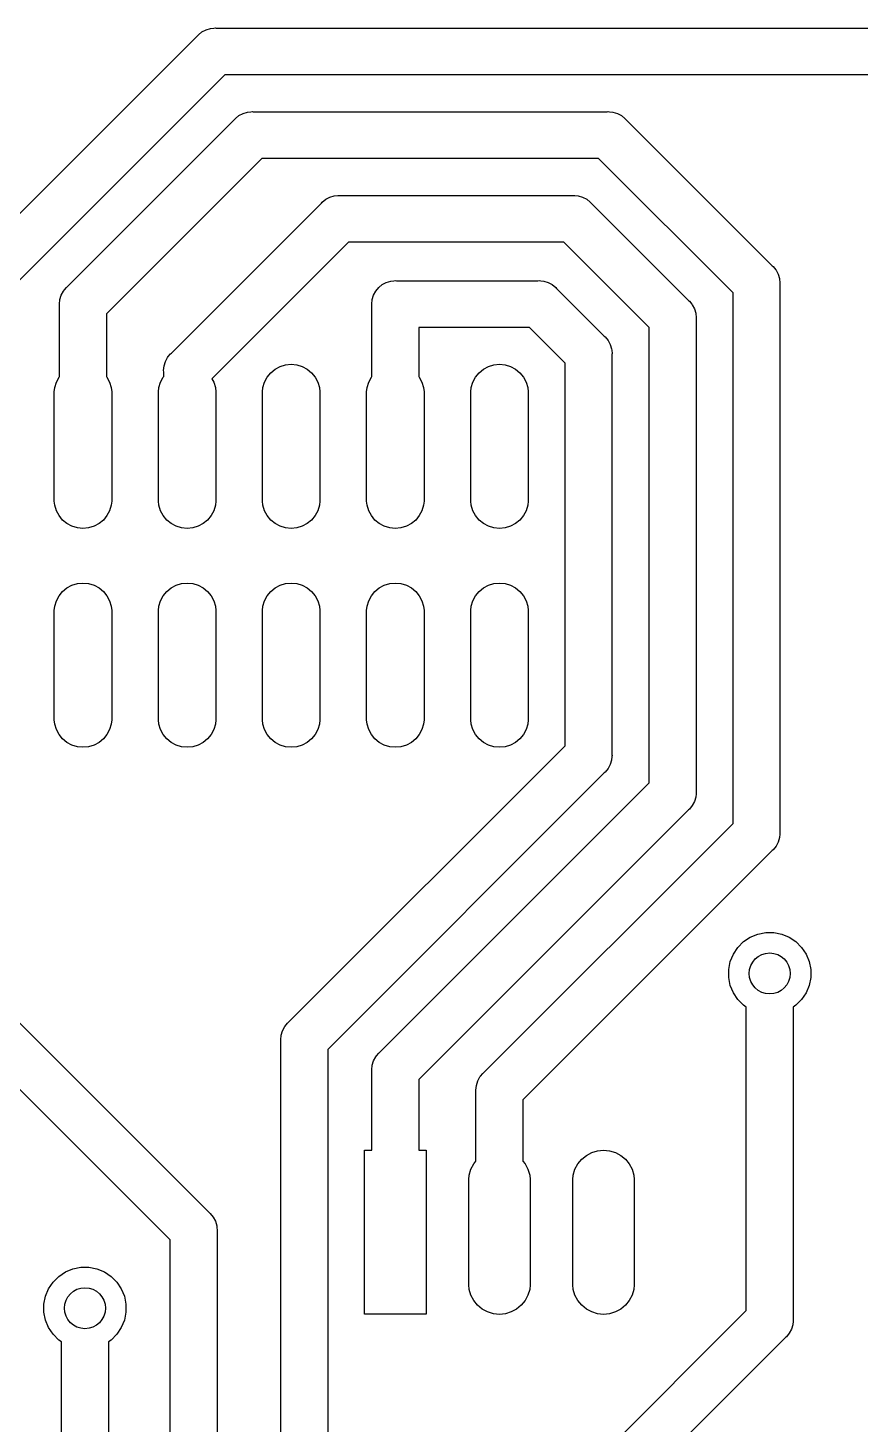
# Model space of a CAD drawing. Extents: x 0.31 to 6.77, y 0.22 to 4.01.
# Drawn here: x 4.322 to 5.121, y 2.666 to 4.007 of the extents above; entities that cross this region are included whole.
import ezdxf

# ---------------------------------------------------------------- set-up
doc = ezdxf.new("R2010")
doc.units = 0
doc.header["$MEASUREMENT"] = 0
doc.layers.add('BLACK', color=7, linetype='CONTINUOUS')

msp = doc.modelspace()

# ---------------------------------------------------------------- linework, layer by layer
at = {"layer": 'BLACK', "linetype": 'CONTINUOUS'}
for p, q in [((4.28149, 3.79608), (4.48513, 3.99972)), ((4.48513, 3.99972), (4.48584, 4.00058)), ((4.48584, 4.00058), (4.48926, 4.00339)), ((4.48926, 4.00339), (4.49317, 4.00548)), ((4.49317, 4.00548), (4.49741, 4.00676)), ((4.49741, 4.00676), (4.50072, 4.00709)), ((4.50072, 4.00709), (4.50182, 4.0072)), ((4.50072, 4.00709), (4.50072, 4.00709)), ((4.50182, 4.0072), (4.50293, 4.00709)), ((4.50293, 4.00709), (5.74688, 4.00709)), ((4.51114, 3.96209), (4.29818, 3.74913)), ((5.73866, 3.96209), (4.51114, 3.96209)), ((4.35987, 3.75849), (4.52067, 3.91928)), ((4.52067, 3.91928), (4.52137, 3.92014)), ((4.52137, 3.92014), (4.5248, 3.92295)), ((4.5248, 3.92295), (4.52871, 3.92504)), ((4.52871, 3.92504), (4.53295, 3.92633)), ((4.53295, 3.92633), (4.53625, 3.92665)), ((4.53625, 3.92665), (4.53736, 3.92676)), ((4.53625, 3.92665), (4.53625, 3.92665)), ((4.53736, 3.92676), (4.53846, 3.92665)), ((4.53846, 3.92665), (4.87851, 3.92665)), ((4.87851, 3.92665), (4.87962, 3.92676)), ((4.87962, 3.92676), (4.88072, 3.92665)), ((4.88072, 3.92665), (4.88403, 3.92633)), ((4.88403, 3.92633), (4.88827, 3.92504)), ((4.88827, 3.92504), (4.89218, 3.92295)), ((4.89218, 3.92295), (4.8956, 3.92014)), ((4.8956, 3.92014), (4.89631, 3.91928)), ((4.89631, 3.91928), (5.03703, 3.77856)), ((4.54668, 3.88165), (4.3975, 3.73248)), ((4.8703, 3.88165), (4.54668, 3.88165)), ((4.9994, 3.75255), (4.8703, 3.88165)), ((4.45987, 3.69466), (4.60406, 3.83884)), ((4.60406, 3.83884), (4.60476, 3.8397)), ((4.60476, 3.8397), (4.60819, 3.84251)), ((4.60819, 3.84251), (4.6121, 3.8446)), ((4.6121, 3.8446), (4.61634, 3.84589)), ((4.61634, 3.84589), (4.61964, 3.84621)), ((4.61964, 3.84621), (4.62075, 3.84632)), ((4.62075, 3.84632), (4.62185, 3.84621)), ((4.62185, 3.84621), (4.84519, 3.84621)), ((4.84519, 3.84621), (4.8463, 3.84632)), ((4.8463, 3.84632), (4.8474, 3.84621)), ((4.8474, 3.84621), (4.85071, 3.84589)), ((4.85071, 3.84589), (4.85495, 3.8446)), ((4.85495, 3.8446), (4.85886, 3.84251)), ((4.85886, 3.84251), (4.86229, 3.8397)), ((4.86229, 3.8397), (4.86299, 3.83884)), ((4.86299, 3.83884), (4.95659, 3.74524)), ((4.63007, 3.80121), (4.4989, 3.67005)), ((4.83698, 3.80121), (4.63007, 3.80121)), ((4.91896, 3.71923), (4.83698, 3.80121)), ((5.03703, 3.77856), (5.03789, 3.77786)), ((5.03789, 3.77786), (5.04038, 3.77482)), ((5.04038, 3.77482), (5.0407, 3.77443)), ((5.0407, 3.77443), (5.04279, 3.77052)), ((5.04279, 3.77052), (5.04408, 3.76628)), ((4.35723, 3.7556), (4.35901, 3.75778)), ((4.35901, 3.75778), (4.35987, 3.75849)), ((4.6562, 3.75436), (4.65901, 3.75778)), ((4.65901, 3.75778), (4.66244, 3.76059)), ((4.66244, 3.76059), (4.66635, 3.76268)), ((4.66635, 3.76268), (4.67059, 3.76397)), ((4.67059, 3.76397), (4.67349, 3.76426)), ((4.67349, 3.76426), (4.675, 3.7644)), ((4.675, 3.7644), (4.67611, 3.7643)), ((4.67611, 3.7643), (4.81206, 3.7643)), ((4.81206, 3.7643), (4.81316, 3.7644)), ((4.81316, 3.7644), (4.81467, 3.76426)), ((4.81467, 3.76426), (4.81757, 3.76397)), ((4.81757, 3.76397), (4.82181, 3.76268)), ((4.82181, 3.76268), (4.82572, 3.76059)), ((4.82572, 3.76059), (4.82915, 3.75778)), ((4.82915, 3.75778), (4.82985, 3.75692)), ((4.82985, 3.75692), (4.8757, 3.71107)), ((5.04408, 3.76628), (5.04451, 3.76187)), ((5.04451, 3.76187), (5.0444, 3.76076)), ((5.0444, 3.76076), (5.0444, 3.23468)), ((4.35239, 3.7418), (4.35283, 3.74621)), ((4.35283, 3.74621), (4.35411, 3.75045)), ((4.35411, 3.75045), (4.3562, 3.75436)), ((4.3562, 3.75436), (4.35723, 3.7556)), ((4.65239, 3.7418), (4.65283, 3.74621)), ((4.65283, 3.74621), (4.65411, 3.75045)), ((4.65411, 3.75045), (4.6562, 3.75436)), ((4.95659, 3.74524), (4.95745, 3.74454)), ((4.95745, 3.74454), (4.95982, 3.74165)), ((4.9994, 3.2429), (4.9994, 3.75255)), ((4.3525, 3.74069), (4.35239, 3.7418)), ((4.3525, 3.67232), (4.3525, 3.74069)), ((4.3975, 3.73248), (4.3975, 3.67232)), ((4.6525, 3.74069), (4.65239, 3.7418)), ((4.6525, 3.67232), (4.6525, 3.74069)), ((4.95982, 3.74165), (4.96026, 3.74111)), ((4.96026, 3.74111), (4.96235, 3.7372)), ((4.96235, 3.7372), (4.96364, 3.73296)), ((4.96364, 3.73296), (4.96407, 3.72855)), ((4.80384, 3.7193), (4.6975, 3.7193)), ((4.6975, 3.7193), (4.6975, 3.67232)), ((4.83807, 3.68506), (4.80384, 3.7193)), ((4.91896, 3.28184), (4.91896, 3.71923)), ((4.96407, 3.72855), (4.96396, 3.72745)), ((4.96396, 3.72745), (4.96396, 3.27362)), ((4.8757, 3.71107), (4.87656, 3.71037)), ((4.87656, 3.71037), (4.87937, 3.70694)), ((4.87937, 3.70694), (4.88146, 3.70303)), ((4.88146, 3.70303), (4.88275, 3.69879)), ((4.45411, 3.68662), (4.4562, 3.69053)), ((4.4562, 3.69053), (4.45687, 3.69134)), ((4.45687, 3.69134), (4.45901, 3.69395)), ((4.45901, 3.69395), (4.45987, 3.69466)), ((4.88275, 3.69879), (4.88287, 3.69758)), ((4.88287, 3.69758), (4.88318, 3.69438)), ((4.88318, 3.69438), (4.88307, 3.69328)), ((4.88307, 3.69328), (4.88307, 3.30919)), ((4.45239, 3.67796), (4.45283, 3.68238)), ((4.4525, 3.67686), (4.45239, 3.67796)), ((4.4525, 3.67232), (4.4525, 3.67686)), ((4.45283, 3.68238), (4.45411, 3.68662)), ((4.55197, 3.67168), (4.55542, 3.67588)), ((4.55542, 3.67588), (4.55961, 3.67932)), ((4.55961, 3.67932), (4.5644, 3.68188)), ((4.5644, 3.68188), (4.5696, 3.68346)), ((4.5696, 3.68346), (4.575, 3.68399)), ((4.575, 3.68399), (4.5804, 3.68346)), ((4.5804, 3.68346), (4.5856, 3.68188)), ((4.5856, 3.68188), (4.59039, 3.67932)), ((4.59039, 3.67932), (4.59458, 3.67588)), ((4.59458, 3.67588), (4.59803, 3.67168)), ((4.75197, 3.67168), (4.75542, 3.67588)), ((4.75542, 3.67588), (4.75961, 3.67932)), ((4.75961, 3.67932), (4.7644, 3.68188)), ((4.7644, 3.68188), (4.7696, 3.68346)), ((4.7696, 3.68346), (4.775, 3.68399)), ((4.775, 3.68399), (4.7804, 3.68346)), ((4.7804, 3.68346), (4.7856, 3.68188)), ((4.7856, 3.68188), (4.79039, 3.67932)), ((4.79039, 3.67932), (4.79458, 3.67588)), ((4.79458, 3.67588), (4.79803, 3.67168)), ((4.83807, 3.3174), (4.83807, 3.68506)), ((4.34784, 3.6617), (4.34942, 3.6669)), ((4.34942, 3.6669), (4.35197, 3.67168)), ((4.35197, 3.67168), (4.3525, 3.67232)), ((4.3975, 3.67232), (4.39803, 3.67168)), ((4.39803, 3.67168), (4.40058, 3.6669)), ((4.40058, 3.6669), (4.40216, 3.6617)), ((4.44784, 3.6617), (4.44942, 3.6669)), ((4.44942, 3.6669), (4.45197, 3.67168)), ((4.45197, 3.67168), (4.4525, 3.67232)), ((4.4989, 3.67005), (4.50058, 3.6669)), ((4.50058, 3.6669), (4.50216, 3.6617)), ((4.54784, 3.6617), (4.54942, 3.6669)), ((4.54942, 3.6669), (4.55197, 3.67168)), ((4.59803, 3.67168), (4.60058, 3.6669)), ((4.60058, 3.6669), (4.60216, 3.6617)), ((4.64784, 3.6617), (4.64942, 3.6669)), ((4.64942, 3.6669), (4.65197, 3.67168)), ((4.65197, 3.67168), (4.6525, 3.67232)), ((4.6975, 3.67232), (4.69803, 3.67168)), ((4.69803, 3.67168), (4.70058, 3.6669)), ((4.70058, 3.6669), (4.70216, 3.6617)), ((4.74784, 3.6617), (4.74942, 3.6669)), ((4.74942, 3.6669), (4.75197, 3.67168)), ((4.79803, 3.67168), (4.80058, 3.6669)), ((4.80058, 3.6669), (4.80216, 3.6617)), ((4.34744, 3.65765), (4.34784, 3.6617)), ((4.34744, 3.55258), (4.34744, 3.65765)), ((4.40216, 3.6617), (4.40256, 3.65765)), ((4.40256, 3.65765), (4.40256, 3.55258)), ((4.44744, 3.65765), (4.44784, 3.6617)), ((4.44744, 3.55258), (4.44744, 3.65765)), ((4.50216, 3.6617), (4.50256, 3.65765)), ((4.50256, 3.65765), (4.50256, 3.55258)), ((4.54744, 3.65765), (4.54784, 3.6617)), ((4.54744, 3.55258), (4.54744, 3.65765)), ((4.60216, 3.6617), (4.60256, 3.65765)), ((4.60256, 3.65765), (4.60256, 3.55258)), ((4.64744, 3.65765), (4.64784, 3.6617)), ((4.64744, 3.55258), (4.64744, 3.65765)), ((4.70216, 3.6617), (4.70256, 3.65765)), ((4.70256, 3.65765), (4.70256, 3.55258)), ((4.74744, 3.65765), (4.74784, 3.6617)), ((4.74744, 3.55258), (4.74744, 3.65765)), ((4.80216, 3.6617), (4.80256, 3.65765)), ((4.80256, 3.65765), (4.80256, 3.55258)), ((4.34784, 3.54853), (4.34744, 3.55258)), ((4.34942, 3.54334), (4.34784, 3.54853)), ((4.35197, 3.53855), (4.34942, 3.54334)), ((4.40058, 3.54334), (4.39803, 3.53855)), ((4.40216, 3.54853), (4.40058, 3.54334)), ((4.40256, 3.55258), (4.40216, 3.54853)), ((4.44784, 3.54853), (4.44744, 3.55258)), ((4.44942, 3.54334), (4.44784, 3.54853)), ((4.45197, 3.53855), (4.44942, 3.54334)), ((4.50058, 3.54334), (4.49803, 3.53855)), ((4.50216, 3.54853), (4.50058, 3.54334)), ((4.50256, 3.55258), (4.50216, 3.54853)), ((4.54784, 3.54853), (4.54744, 3.55258)), ((4.54942, 3.54334), (4.54784, 3.54853)), ((4.55197, 3.53855), (4.54942, 3.54334)), ((4.60058, 3.54334), (4.59803, 3.53855)), ((4.60216, 3.54853), (4.60058, 3.54334)), ((4.60256, 3.55258), (4.60216, 3.54853)), ((4.64784, 3.54853), (4.64744, 3.55258)), ((4.64942, 3.54334), (4.64784, 3.54853)), ((4.65197, 3.53855), (4.64942, 3.54334)), ((4.70058, 3.54334), (4.69803, 3.53855)), ((4.70216, 3.54853), (4.70058, 3.54334)), ((4.70256, 3.55258), (4.70216, 3.54853)), ((4.74784, 3.54853), (4.74744, 3.55258)), ((4.74942, 3.54334), (4.74784, 3.54853)), ((4.75197, 3.53855), (4.74942, 3.54334)), ((4.80058, 3.54334), (4.79803, 3.53855)), ((4.80216, 3.54853), (4.80058, 3.54334)), ((4.80256, 3.55258), (4.80216, 3.54853)), ((4.35542, 3.53436), (4.35197, 3.53855)), ((4.35961, 3.53091), (4.35542, 3.53436)), ((4.3644, 3.52835), (4.35961, 3.53091)), ((4.3696, 3.52678), (4.3644, 3.52835)), ((4.3856, 3.52835), (4.3804, 3.52678)), ((4.39039, 3.53091), (4.3856, 3.52835)), ((4.39458, 3.53436), (4.39039, 3.53091)), ((4.39803, 3.53855), (4.39458, 3.53436)), ((4.45542, 3.53436), (4.45197, 3.53855)), ((4.45961, 3.53091), (4.45542, 3.53436)), ((4.4644, 3.52835), (4.45961, 3.53091)), ((4.4696, 3.52678), (4.4644, 3.52835)), ((4.4856, 3.52835), (4.4804, 3.52678)), ((4.49039, 3.53091), (4.4856, 3.52835)), ((4.49458, 3.53436), (4.49039, 3.53091)), ((4.49803, 3.53855), (4.49458, 3.53436)), ((4.55542, 3.53436), (4.55197, 3.53855)), ((4.55961, 3.53091), (4.55542, 3.53436)), ((4.5644, 3.52835), (4.55961, 3.53091)), ((4.5696, 3.52678), (4.5644, 3.52835)), ((4.5856, 3.52835), (4.5804, 3.52678)), ((4.59039, 3.53091), (4.5856, 3.52835)), ((4.59458, 3.53436), (4.59039, 3.53091)), ((4.59803, 3.53855), (4.59458, 3.53436)), ((4.65542, 3.53436), (4.65197, 3.53855)), ((4.65961, 3.53091), (4.65542, 3.53436)), ((4.6644, 3.52835), (4.65961, 3.53091)), ((4.6696, 3.52678), (4.6644, 3.52835)), ((4.6856, 3.52835), (4.6804, 3.52678)), ((4.69039, 3.53091), (4.6856, 3.52835)), ((4.69458, 3.53436), (4.69039, 3.53091)), ((4.69803, 3.53855), (4.69458, 3.53436)), ((4.75542, 3.53436), (4.75197, 3.53855)), ((4.75961, 3.53091), (4.75542, 3.53436)), ((4.7644, 3.52835), (4.75961, 3.53091)), ((4.7696, 3.52678), (4.7644, 3.52835)), ((4.7856, 3.52835), (4.7804, 3.52678)), ((4.79039, 3.53091), (4.7856, 3.52835)), ((4.79458, 3.53436), (4.79039, 3.53091)), ((4.79803, 3.53855), (4.79458, 3.53436)), ((4.375, 3.52624), (4.3696, 3.52678)), ((4.3804, 3.52678), (4.375, 3.52624)), ((4.475, 3.52624), (4.4696, 3.52678)), ((4.4804, 3.52678), (4.475, 3.52624)), ((4.575, 3.52624), (4.5696, 3.52678)), ((4.5804, 3.52678), (4.575, 3.52624)), ((4.675, 3.52624), (4.6696, 3.52678)), ((4.6804, 3.52678), (4.675, 3.52624)), ((4.775, 3.52624), (4.7696, 3.52678)), ((4.7804, 3.52678), (4.775, 3.52624)), ((4.34942, 3.45666), (4.35197, 3.46145)), ((4.35197, 3.46145), (4.35542, 3.46564)), ((4.35542, 3.46564), (4.35961, 3.46909)), ((4.35961, 3.46909), (4.3644, 3.47165)), ((4.3644, 3.47165), (4.3696, 3.47322)), ((4.3696, 3.47322), (4.375, 3.47376)), ((4.375, 3.47376), (4.3804, 3.47322)), ((4.3804, 3.47322), (4.3856, 3.47165)), ((4.3856, 3.47165), (4.39039, 3.46909)), ((4.39039, 3.46909), (4.39458, 3.46564)), ((4.39458, 3.46564), (4.39803, 3.46145)), ((4.39803, 3.46145), (4.40058, 3.45666)), ((4.44942, 3.45666), (4.45197, 3.46145)), ((4.45197, 3.46145), (4.45542, 3.46564)), ((4.45542, 3.46564), (4.45961, 3.46909)), ((4.45961, 3.46909), (4.4644, 3.47165)), ((4.4644, 3.47165), (4.4696, 3.47322)), ((4.4696, 3.47322), (4.475, 3.47376)), ((4.475, 3.47376), (4.4804, 3.47322)), ((4.4804, 3.47322), (4.4856, 3.47165)), ((4.4856, 3.47165), (4.49039, 3.46909)), ((4.49039, 3.46909), (4.49458, 3.46564)), ((4.49458, 3.46564), (4.49803, 3.46145)), ((4.49803, 3.46145), (4.50058, 3.45666)), ((4.54942, 3.45666), (4.55197, 3.46145)), ((4.55197, 3.46145), (4.55542, 3.46564)), ((4.55542, 3.46564), (4.55961, 3.46909)), ((4.55961, 3.46909), (4.5644, 3.47165)), ((4.5644, 3.47165), (4.5696, 3.47322)), ((4.5696, 3.47322), (4.575, 3.47376)), ((4.575, 3.47376), (4.5804, 3.47322)), ((4.5804, 3.47322), (4.5856, 3.47165)), ((4.5856, 3.47165), (4.59039, 3.46909)), ((4.59039, 3.46909), (4.59458, 3.46564)), ((4.59458, 3.46564), (4.59803, 3.46145)), ((4.59803, 3.46145), (4.60058, 3.45666)), ((4.64942, 3.45666), (4.65197, 3.46145)), ((4.65197, 3.46145), (4.65542, 3.46564)), ((4.65542, 3.46564), (4.65961, 3.46909)), ((4.65961, 3.46909), (4.6644, 3.47165)), ((4.6644, 3.47165), (4.6696, 3.47322)), ((4.6696, 3.47322), (4.675, 3.47376)), ((4.675, 3.47376), (4.6804, 3.47322)), ((4.6804, 3.47322), (4.6856, 3.47165)), ((4.6856, 3.47165), (4.69039, 3.46909)), ((4.69039, 3.46909), (4.69458, 3.46564)), ((4.69458, 3.46564), (4.69803, 3.46145)), ((4.69803, 3.46145), (4.70058, 3.45666)), ((4.74942, 3.45666), (4.75197, 3.46145)), ((4.75197, 3.46145), (4.75542, 3.46564)), ((4.75542, 3.46564), (4.75961, 3.46909)), ((4.75961, 3.46909), (4.7644, 3.47165)), ((4.7644, 3.47165), (4.7696, 3.47322)), ((4.7696, 3.47322), (4.775, 3.47376)), ((4.775, 3.47376), (4.7804, 3.47322)), ((4.7804, 3.47322), (4.7856, 3.47165)), ((4.7856, 3.47165), (4.79039, 3.46909)), ((4.79039, 3.46909), (4.79458, 3.46564)), ((4.79458, 3.46564), (4.79803, 3.46145)), ((4.79803, 3.46145), (4.80058, 3.45666)), ((4.34744, 3.44742), (4.34784, 3.45147)), ((4.34784, 3.45147), (4.34942, 3.45666)), ((4.40058, 3.45666), (4.40216, 3.45147)), ((4.40216, 3.45147), (4.40256, 3.44742)), ((4.44744, 3.44742), (4.44784, 3.45147)), ((4.44784, 3.45147), (4.44942, 3.45666)), ((4.50058, 3.45666), (4.50216, 3.45147)), ((4.50216, 3.45147), (4.50256, 3.44742)), ((4.54744, 3.44742), (4.54784, 3.45147)), ((4.54784, 3.45147), (4.54942, 3.45666)), ((4.60058, 3.45666), (4.60216, 3.45147)), ((4.60216, 3.45147), (4.60256, 3.44742)), ((4.64744, 3.44742), (4.64784, 3.45147)), ((4.64784, 3.45147), (4.64942, 3.45666)), ((4.70058, 3.45666), (4.70216, 3.45147)), ((4.70216, 3.45147), (4.70256, 3.44742)), ((4.74744, 3.44742), (4.74784, 3.45147)), ((4.74784, 3.45147), (4.74942, 3.45666)), ((4.80058, 3.45666), (4.80216, 3.45147)), ((4.80216, 3.45147), (4.80256, 3.44742)), ((4.34744, 3.34235), (4.34744, 3.44742)), ((4.40256, 3.44742), (4.40256, 3.34235)), ((4.44744, 3.34235), (4.44744, 3.44742)), ((4.50256, 3.44742), (4.50256, 3.34235)), ((4.54744, 3.34235), (4.54744, 3.44742)), ((4.60256, 3.44742), (4.60256, 3.34235)), ((4.64744, 3.34235), (4.64744, 3.44742)), ((4.70256, 3.44742), (4.70256, 3.34235)), ((4.74744, 3.34235), (4.74744, 3.44742)), ((4.80256, 3.44742), (4.80256, 3.34235)), ((4.34784, 3.3383), (4.34744, 3.34235)), ((4.40256, 3.34235), (4.40216, 3.3383)), ((4.44784, 3.3383), (4.44744, 3.34235)), ((4.50256, 3.34235), (4.50216, 3.3383)), ((4.54784, 3.3383), (4.54744, 3.34235)), ((4.60256, 3.34235), (4.60216, 3.3383)), ((4.64784, 3.3383), (4.64744, 3.34235)), ((4.70256, 3.34235), (4.70216, 3.3383)), ((4.74784, 3.3383), (4.74744, 3.34235)), ((4.80256, 3.34235), (4.80216, 3.3383)), ((4.34942, 3.3331), (4.34784, 3.3383)), ((4.35197, 3.32832), (4.34942, 3.3331)), ((4.35542, 3.32412), (4.35197, 3.32832)), ((4.39803, 3.32832), (4.39458, 3.32412)), ((4.40058, 3.3331), (4.39803, 3.32832)), ((4.40216, 3.3383), (4.40058, 3.3331)), ((4.44942, 3.3331), (4.44784, 3.3383)), ((4.45197, 3.32832), (4.44942, 3.3331)), ((4.45542, 3.32412), (4.45197, 3.32832)), ((4.49803, 3.32832), (4.49458, 3.32412)), ((4.50058, 3.3331), (4.49803, 3.32832)), ((4.50216, 3.3383), (4.50058, 3.3331)), ((4.54942, 3.3331), (4.54784, 3.3383)), ((4.55197, 3.32832), (4.54942, 3.3331)), ((4.55542, 3.32412), (4.55197, 3.32832)), ((4.59803, 3.32832), (4.59458, 3.32412)), ((4.60058, 3.3331), (4.59803, 3.32832)), ((4.60216, 3.3383), (4.60058, 3.3331)), ((4.64942, 3.3331), (4.64784, 3.3383)), ((4.65197, 3.32832), (4.64942, 3.3331)), ((4.65542, 3.32412), (4.65197, 3.32832)), ((4.69803, 3.32832), (4.69458, 3.32412)), ((4.70058, 3.3331), (4.69803, 3.32832)), ((4.70216, 3.3383), (4.70058, 3.3331)), ((4.74942, 3.3331), (4.74784, 3.3383)), ((4.75197, 3.32832), (4.74942, 3.3331)), ((4.75542, 3.32412), (4.75197, 3.32832)), ((4.79803, 3.32832), (4.79458, 3.32412)), ((4.80058, 3.3331), (4.79803, 3.32832)), ((4.80216, 3.3383), (4.80058, 3.3331)), ((4.35961, 3.32068), (4.35542, 3.32412)), ((4.3644, 3.31812), (4.35961, 3.32068)), ((4.3696, 3.31654), (4.3644, 3.31812)), ((4.375, 3.31601), (4.3696, 3.31654)), ((4.3804, 3.31654), (4.375, 3.31601)), ((4.3856, 3.31812), (4.3804, 3.31654)), ((4.39039, 3.32068), (4.3856, 3.31812)), ((4.39458, 3.32412), (4.39039, 3.32068)), ((4.45961, 3.32068), (4.45542, 3.32412)), ((4.4644, 3.31812), (4.45961, 3.32068)), ((4.4696, 3.31654), (4.4644, 3.31812)), ((4.475, 3.31601), (4.4696, 3.31654)), ((4.4804, 3.31654), (4.475, 3.31601)), ((4.4856, 3.31812), (4.4804, 3.31654)), ((4.49039, 3.32068), (4.4856, 3.31812)), ((4.49458, 3.32412), (4.49039, 3.32068)), ((4.55961, 3.32068), (4.55542, 3.32412)), ((4.5644, 3.31812), (4.55961, 3.32068)), ((4.5696, 3.31654), (4.5644, 3.31812)), ((4.575, 3.31601), (4.5696, 3.31654)), ((4.5724, 3.05173), (4.83807, 3.3174)), ((4.5804, 3.31654), (4.575, 3.31601)), ((4.5856, 3.31812), (4.5804, 3.31654)), ((4.59039, 3.32068), (4.5856, 3.31812)), ((4.59458, 3.32412), (4.59039, 3.32068)), ((4.65961, 3.32068), (4.65542, 3.32412)), ((4.6644, 3.31812), (4.65961, 3.32068)), ((4.6696, 3.31654), (4.6644, 3.31812)), ((4.675, 3.31601), (4.6696, 3.31654)), ((4.6804, 3.31654), (4.675, 3.31601)), ((4.6856, 3.31812), (4.6804, 3.31654)), ((4.69039, 3.32068), (4.6856, 3.31812)), ((4.69458, 3.32412), (4.69039, 3.32068)), ((4.75961, 3.32068), (4.75542, 3.32412)), ((4.7644, 3.31812), (4.75961, 3.32068)), ((4.7696, 3.31654), (4.7644, 3.31812)), ((4.775, 3.31601), (4.7696, 3.31654)), ((4.7804, 3.31654), (4.775, 3.31601)), ((4.7856, 3.31812), (4.7804, 3.31654)), ((4.79039, 3.32068), (4.7856, 3.31812)), ((4.79458, 3.32412), (4.79039, 3.32068)), ((4.88275, 3.30367), (4.88146, 3.29943)), ((4.88307, 3.30698), (4.88275, 3.30367)), ((4.88307, 3.30919), (4.88318, 3.30808)), ((4.88318, 3.30808), (4.88307, 3.30698)), ((4.88307, 3.30698), (4.88307, 3.30698)), ((4.8757, 3.29139), (4.61003, 3.02572)), ((4.87656, 3.2921), (4.8757, 3.29139)), ((4.87937, 3.29552), (4.87656, 3.2921)), ((4.88146, 3.29943), (4.87937, 3.29552)), ((4.65987, 3.02275), (4.91896, 3.28184)), ((4.96396, 3.27362), (4.96407, 3.27252)), ((4.0975, 3.26752), (4.49643, 2.86859)), ((4.96026, 3.25995), (4.95745, 3.25653)), ((4.96235, 3.26386), (4.96026, 3.25995)), ((4.96364, 3.2681), (4.96235, 3.26386)), ((4.96396, 3.27141), (4.96364, 3.2681)), ((4.96407, 3.27252), (4.96396, 3.27141)), ((4.95659, 3.25582), (4.6975, 2.99674)), ((4.95745, 3.25653), (4.95659, 3.25582)), ((4.4588, 2.84258), (4.05987, 3.24151)), ((4.75987, 3.00337), (4.9994, 3.2429)), ((5.0444, 3.23468), (5.04451, 3.23358)), ((5.04451, 3.23358), (5.0444, 3.23247)), ((5.0407, 3.22102), (5.03789, 3.21759)), ((5.04279, 3.22493), (5.0407, 3.22102)), ((5.04408, 3.22917), (5.04279, 3.22493)), ((5.0444, 3.23247), (5.04408, 3.22917)), ((5.0444, 3.23247), (5.0444, 3.23247)), ((5.03703, 3.21689), (4.7975, 2.97736)), ((5.03789, 3.21759), (5.03703, 3.21689)), ((5.00407, 3.12373), (5.00955, 3.12922)), ((5.00955, 3.12922), (5.016, 3.13353)), ((5.016, 3.13353), (5.02317, 3.13649)), ((5.02317, 3.13649), (5.03077, 3.13801)), ((5.03077, 3.13801), (5.03853, 3.13801)), ((5.03853, 3.13801), (5.04613, 3.13649)), ((5.04613, 3.13649), (5.0533, 3.13353)), ((5.0533, 3.13353), (5.05975, 3.12922)), ((5.05975, 3.12922), (5.06523, 3.12373)), ((4.99679, 3.11012), (4.99976, 3.11729)), ((4.99976, 3.11729), (5.00407, 3.12373)), ((5.06523, 3.12373), (5.06954, 3.11729)), ((5.06954, 3.11729), (5.07251, 3.11012)), ((4.99528, 3.10252), (4.99679, 3.11012)), ((4.99528, 3.09476), (4.99528, 3.10252)), ((5.07251, 3.11012), (5.07402, 3.10252)), ((5.07402, 3.10252), (5.07402, 3.09476)), ((4.99679, 3.08715), (4.99528, 3.09476)), ((4.99976, 3.07999), (4.99679, 3.08715)), ((5.07251, 3.08715), (5.06954, 3.07999)), ((5.07402, 3.09476), (5.07251, 3.08715)), ((5.00407, 3.07354), (4.99976, 3.07999)), ((5.00955, 3.06806), (5.00407, 3.07354)), ((5.06523, 3.07354), (5.05975, 3.06806)), ((5.06954, 3.07999), (5.06523, 3.07354)), ((5.01215, 3.06632), (5.00955, 3.06806)), ((5.01215, 2.77487), (5.01215, 3.06632)), ((5.05975, 3.06806), (5.05715, 3.06632)), ((5.05715, 3.06632), (5.05715, 2.76666)), ((4.56664, 3.04369), (4.56873, 3.0476)), ((4.56873, 3.0476), (4.5688, 3.04769)), ((4.5688, 3.04769), (4.57154, 3.05103)), ((4.57154, 3.05103), (4.5724, 3.05173)), ((4.56492, 3.03504), (4.56536, 3.03945)), ((4.56503, 3.03393), (4.56492, 3.03504)), ((4.56503, 2.27611), (4.56503, 3.03393)), ((4.56536, 3.03945), (4.56664, 3.04369)), ((4.61003, 3.02572), (4.61003, 2.28432)), ((4.65411, 3.01471), (4.6562, 3.01862)), ((4.6562, 3.01862), (4.65688, 3.01944)), ((4.65688, 3.01944), (4.65901, 3.02204)), ((4.65901, 3.02204), (4.65987, 3.02275)), ((4.65239, 3.00606), (4.65283, 3.01047)), ((4.6525, 3.00495), (4.65239, 3.00606)), ((4.65283, 3.01047), (4.65411, 3.01471)), ((4.6525, 2.92874), (4.6525, 3.00495)), ((4.6975, 2.99674), (4.6975, 2.92874)), ((4.75283, 2.99109), (4.75411, 2.99533)), ((4.75411, 2.99533), (4.7562, 2.99924)), ((4.7562, 2.99924), (4.75675, 2.9999)), ((4.75675, 2.9999), (4.75901, 3.00266)), ((4.75901, 3.00266), (4.75987, 3.00337)), ((4.75239, 2.98668), (4.75283, 2.99109)), ((4.7525, 2.98557), (4.75239, 2.98668)), ((4.7525, 2.91834), (4.7525, 2.98557)), ((4.7975, 2.97736), (4.7975, 2.91834)), ((4.64547, 2.77126), (4.64547, 2.92874)), ((4.64547, 2.92874), (4.6525, 2.92874)), ((4.6975, 2.92874), (4.70453, 2.92874)), ((4.70453, 2.92874), (4.70453, 2.77126)), ((4.85852, 2.92388), (4.86365, 2.92662)), ((4.86365, 2.92662), (4.86921, 2.92831)), ((4.86921, 2.92831), (4.875, 2.92888)), ((4.875, 2.92888), (4.88079, 2.92831)), ((4.88079, 2.92831), (4.88635, 2.92662)), ((4.88635, 2.92662), (4.89148, 2.92388)), ((4.74759, 2.91057), (4.75033, 2.9157)), ((4.75033, 2.9157), (4.7525, 2.91834)), ((4.7975, 2.91834), (4.79967, 2.9157)), ((4.79967, 2.9157), (4.80241, 2.91057)), ((4.84759, 2.91057), (4.85033, 2.9157)), ((4.85033, 2.9157), (4.85402, 2.92019)), ((4.85402, 2.92019), (4.85852, 2.92388)), ((4.89148, 2.92388), (4.89598, 2.92019)), ((4.89598, 2.92019), (4.89967, 2.9157)), ((4.89967, 2.9157), (4.90241, 2.91057)), ((4.74547, 2.90066), (4.7459, 2.905)), ((4.74547, 2.79934), (4.74547, 2.90066)), ((4.7459, 2.905), (4.74759, 2.91057)), ((4.80241, 2.91057), (4.8041, 2.905)), ((4.8041, 2.905), (4.80453, 2.90066)), ((4.80453, 2.90066), (4.80453, 2.79934)), ((4.84547, 2.90066), (4.8459, 2.905)), ((4.84547, 2.79934), (4.84547, 2.90066)), ((4.8459, 2.905), (4.84759, 2.91057)), ((4.90241, 2.91057), (4.9041, 2.905)), ((4.9041, 2.905), (4.90453, 2.90066)), ((4.90453, 2.90066), (4.90453, 2.79934)), ((4.49643, 2.86859), (4.49729, 2.86789)), ((4.49729, 2.86789), (4.5001, 2.86446)), ((4.5001, 2.86446), (4.50219, 2.86055)), ((4.50219, 2.86055), (4.50348, 2.85631)), ((4.50348, 2.85631), (4.50366, 2.85441)), ((4.50366, 2.85441), (4.50391, 2.8519)), ((4.50391, 2.8519), (4.5038, 2.8508)), ((4.5038, 2.8508), (4.5038, 2.12954)), ((4.4588, 2.12133), (4.4588, 2.84258)), ((4.34629, 2.80211), (4.35177, 2.8076)), ((4.35177, 2.8076), (4.35822, 2.81191)), ((4.35822, 2.81191), (4.36539, 2.81487)), ((4.36539, 2.81487), (4.37299, 2.81639)), ((4.37299, 2.81639), (4.38075, 2.81639)), ((4.38075, 2.81639), (4.38835, 2.81487)), ((4.38835, 2.81487), (4.39552, 2.81191)), ((4.39552, 2.81191), (4.40197, 2.8076)), ((4.40197, 2.8076), (4.40745, 2.80211)), ((4.33901, 2.7885), (4.34198, 2.79566)), ((4.34198, 2.79566), (4.34629, 2.80211)), ((4.40745, 2.80211), (4.41176, 2.79566)), ((4.41176, 2.79566), (4.41473, 2.7885)), ((4.7459, 2.795), (4.74547, 2.79934)), ((4.74759, 2.78943), (4.7459, 2.795)), ((4.8041, 2.795), (4.80241, 2.78943)), ((4.80453, 2.79934), (4.8041, 2.795)), ((4.8459, 2.795), (4.84547, 2.79934)), ((4.84759, 2.78943), (4.8459, 2.795)), ((4.9041, 2.795), (4.90241, 2.78943)), ((4.90453, 2.79934), (4.9041, 2.795)), ((4.3375, 2.78089), (4.33901, 2.7885)), ((4.3375, 2.77314), (4.3375, 2.78089)), ((4.41473, 2.7885), (4.41624, 2.78089)), ((4.41624, 2.78089), (4.41624, 2.77314)), ((4.75033, 2.7843), (4.74759, 2.78943)), ((4.75402, 2.77981), (4.75033, 2.7843)), ((4.75852, 2.77612), (4.75402, 2.77981)), ((4.79598, 2.77981), (4.79148, 2.77612)), ((4.79967, 2.7843), (4.79598, 2.77981)), ((4.80241, 2.78943), (4.79967, 2.7843)), ((4.85033, 2.7843), (4.84759, 2.78943)), ((4.85402, 2.77981), (4.85033, 2.7843)), ((4.85852, 2.77612), (4.85402, 2.77981)), ((4.89598, 2.77981), (4.89148, 2.77612)), ((4.89967, 2.7843), (4.89598, 2.77981)), ((4.90241, 2.78943), (4.89967, 2.7843)), ((4.33901, 2.76553), (4.3375, 2.77314)), ((4.34198, 2.75837), (4.33901, 2.76553)), ((4.41473, 2.76553), (4.41176, 2.75837)), ((4.41624, 2.77314), (4.41473, 2.76553)), ((4.70453, 2.77126), (4.64547, 2.77126)), ((4.76365, 2.77338), (4.75852, 2.77612)), ((4.76921, 2.77169), (4.76365, 2.77338)), ((4.775, 2.77112), (4.76921, 2.77169)), ((4.78079, 2.77169), (4.775, 2.77112)), ((4.78635, 2.77338), (4.78079, 2.77169)), ((4.78487, 2.5476), (5.01215, 2.77487)), ((4.79148, 2.77612), (4.78635, 2.77338)), ((4.86365, 2.77338), (4.85852, 2.77612)), ((4.86921, 2.77169), (4.86365, 2.77338)), ((4.875, 2.77112), (4.86921, 2.77169)), ((4.88079, 2.77169), (4.875, 2.77112)), ((4.88635, 2.77338), (4.88079, 2.77169)), ((4.89148, 2.77612), (4.88635, 2.77338)), ((5.05715, 2.76445), (5.05682, 2.76114)), ((5.05715, 2.76666), (5.05726, 2.76556)), ((5.05726, 2.76556), (5.05715, 2.76445)), ((5.05715, 2.76445), (5.05715, 2.76445)), ((4.34629, 2.75192), (4.34198, 2.75837)), ((4.35177, 2.74643), (4.34629, 2.75192)), ((4.40745, 2.75192), (4.40197, 2.74643)), ((4.41176, 2.75837), (4.40745, 2.75192)), ((5.05345, 2.75299), (5.05064, 2.74957)), ((5.05554, 2.7569), (5.05345, 2.75299)), ((5.05682, 2.76114), (5.05554, 2.7569)), ((4.35437, 2.7447), (4.35177, 2.74643)), ((4.35437, 2.11201), (4.35437, 2.7447)), ((4.40197, 2.74643), (4.39937, 2.7447)), ((4.39937, 2.7447), (4.39937, 2.12022)), ((5.04978, 2.74886), (4.8225, 2.52159)), ((5.05064, 2.74957), (5.04978, 2.74886))]:
    msp.add_line(p, q, dxfattribs=at)
at = {"layer": 'BLACK'}
for centre in [(5.03465, 3.09864), (4.37687, 2.77702)]:
    msp.add_circle(centre, 0.019685, dxfattribs=at)

doc.saveas('drawing.dxf')
